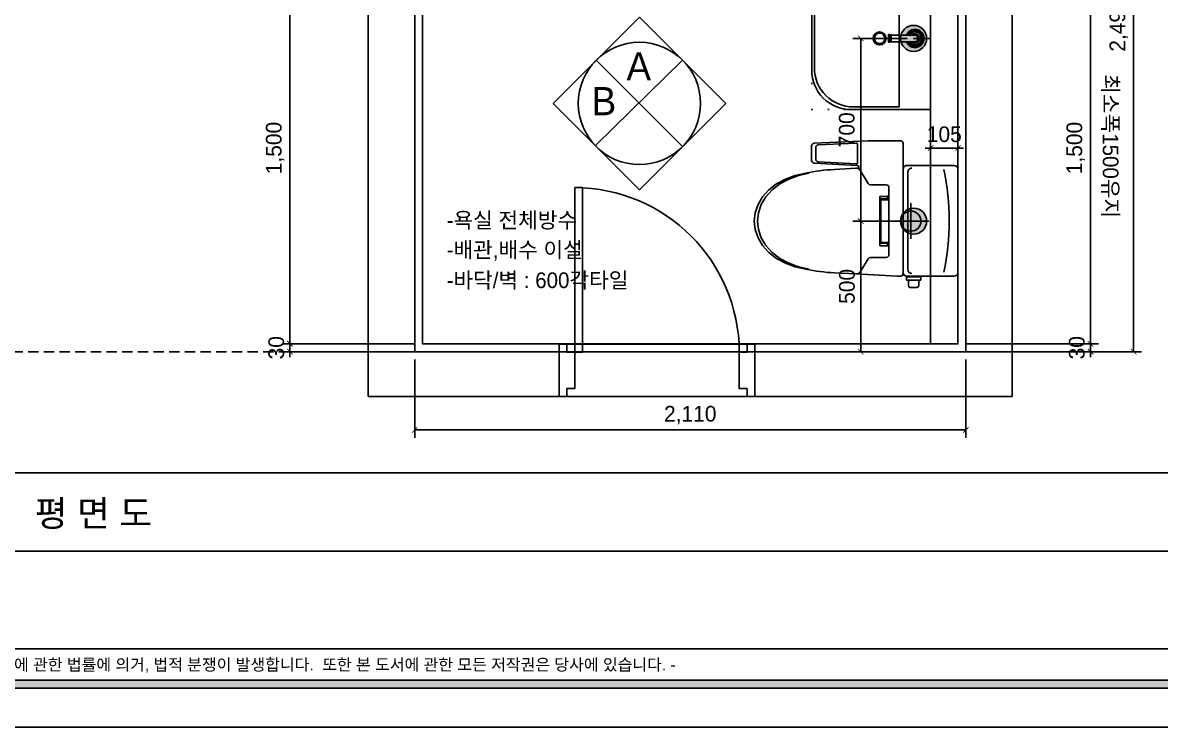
# Model space of a CAD drawing. Header units: millimetres. Extents: x -551172 to 232469, y -3435 to 261611.
# Drawn here: x 204511 to 208866, y 97854 to 100553 of the extents above; entities that cross this region are included whole.
import ezdxf
from ezdxf.enums import TextEntityAlignment as Align

# ---------------------------------------------------------------- set-up
doc = ezdxf.new("R2010")
doc.units = ezdxf.units.MM
doc.header["$LTSCALE"] = 10
doc.header["$PDMODE"] = 3
doc.linetypes.add('DH-HID2', pattern=[1.2, 0.8, -0.4])
doc.linetypes.add('DOT', pattern=[6.35, 0, -6.35])
doc.layers.get('DEFPOINTS').update_dxf_attribs({"color": 248})
for name, color, linetype in [('0-ELC TEXT', 7, 'Continuous'), ('0-SHEET', 7, 'Continuous'), ('02-WAL', 2, 'Continuous'), ('03-WAL NEW', 3, 'Continuous'), ('04-WIN', 4, 'Continuous'), ('06-FUR', 6, 'Continuous'), ('07-DIM', 5, 'Continuous'), ('07-DIM WAL', 5, 'Continuous'), ('9.보조선', 5, 'Continuous'), ('CO-BATH', 6, 'Continuous'), ('F-SYM', 7, 'Continuous'), ('FORM(YOURNAME)-11', 1, 'Continuous'), ('TT1', 7, 'Continuous'), ('도면층2', 2, 'Continuous'), ('도면층4', 4, 'Continuous'), ('도면층5', 5, 'Continuous')]:
    doc.layers.add(name, color=color, linetype=linetype)
doc.styles.add('YOURNAME', font='HY울릉도M.TTF')
doc.styles.add('마감재', font='stylu.ttf')
doc.styles.add('코레일둥고', font='Korail_Round_Gothic_Medium.ttf')
doc.dimstyles.new('사본 벽치수 Copy of DIM-30', dxfattribs={"dimscale": 30, "dimtxt": 2, "dimasz": 0.7, "dimexe": 1, "dimexo": 1, "dimgap": 0.7, "dimtad": 1, "dimdec": 0, "dimzin": 1, "dimdsep": 46, "dimlunit": 6, "dimtxsty": '마감재', "dimblk": 'ARCHTICK', "dimcen": -0.09, "dimclrd": 256, "dimclre": 256, "dimclrt": 3, "dimadec": 0, "dimazin": 0, "dimtfac": 1, "dimtdec": 0, "dimtix": 1, "dimtmove": 2, "dimatfit": 0, "dimldrblk": 'ARCHTICK', "dimfxl": 1, "dimtolj": 1, "dimtzin": 0, "dimarcsym": 0})

# ---------------------------------------------------------------- blocks, each defined once
blk = doc.blocks.new('P07')
at = {"layer": 'TT1'}
for p, q in [((4.4, 95.1), (96.3, 187)), ((96.3, 187), (188.2, 95.1)), ((142.2, 141), (50.1, 50.6)), ((142.2, 49.1), (50.3, 141)), ((4.4, 95.1), (96.3, 3.1)), ((96.3, 3.1), (188.2, 95.1))]:
    blk.add_line(p, q, dxfattribs=at)
blk.add_circle((96.3, 95.1), 65, dxfattribs=at)
at = {"layer": 'TT1', "style": '코레일둥고'}
for s, p in [('A', (95.6, 134.6)), ('B', (58.5, 97.5))]:
    blk.add_text(s, height=30, dxfattribs=at).set_placement(p, align=Align.MIDDLE)
blk = doc.blocks.new('FORM-PLAN')
at = {"layer": 'FORM(YOURNAME)-11'}
h = blk.add_hatch(color=256, dxfattribs=at)
h.dxf.hatch_style = 1
h.paths.add_polyline_path([(-71444, 55115), (10556, 55115), (10556, 54915), (-71444, 54915)])
h.paths.add_polyline_path([(-71444, -2085), (10556, -2085), (10556, -2285), (-71444, -2285)])
at = {"layer": 'DEFPOINTS', "color": 158}
blk.add_line((1346, -1285), (-71444, -1285), dxfattribs=at)
for points in [[(-71444, -2285), (10556, -2285), (10556, 55115), (-71444, 55115)], [(-69444, 53115), (-64, 53115), (-64, 1215), (-69444, 1215)]]:
    blk.add_lwpolyline(points, close=True, dxfattribs=at)
at = {"layer": 'FORM(YOURNAME)-11', "color": 250}
blk.add_lwpolyline([(-72444, -3285), (11556, -3285), (11556, 56115), (-72444, 56115)], close=True, dxfattribs=at)
at = {"layer": 'FORM(YOURNAME)-11'}
blk.add_lwpolyline([(-71444, -2085), (10556, -2085), (10556, -2285), (-71444, -2285)], close=True, dxfattribs=at)
at = {"layer": 'FORM(YOURNAME)-11', "color": 1, "style": 'YOURNAME'}
blk.add_text("- 본 도서는 어떠한 경우에도 무단으로 도용할 수 없으며 도용시 '지적재산권' 보호에 관한 법률에 의거, 법적 분쟁이 발생합니다.  또한 본 도서에 관한 모든 저작권은 당사에 있습니다. -", height=300, dxfattribs=at).set_placement((-32990, -1685), align=Align.MIDDLE_CENTER)
at = {"layer": 'FORM(YOURNAME)-11', "color": 3, "style": 'YOURNAME'}
for tag, height, p in [('1', 450, (9905, 18188)), ('2', 450, (9905, 17544)), ('3', 450, (9905, 16257)), ('4', 450, (9905, 14326)), ('5', 515, (9905, 12009)), ('6', 515, (9905, 9757)), ('7', 515, (9905, 7504)), ('8', 515, (9905, 5252)), ('9', 515, (9905, 2999)), ('10', 515, (5655, 811)), ('11', 515, (9905, 747)), ('12', 515, (5655, -1441)), ('13', 515, (9905, -1441))]:
    blk.add_attdef(tag, text='', height=height, dxfattribs=at).set_placement(p, align=Align.MIDDLE_RIGHT)
blk = doc.blocks.new('B-306')
at = {"layer": 'CO-BATH'}
for p, q in [((142.3, 227.2), (197.7, 227.2)), ((142.3, 227.2), (142.3, 214.8)), ((150, 227.2), (150, 247.9)), ((157, 254.9), (183, 254.9)), ((190, 227.2), (190, 247.9)), ((197.7, 227.2), (197.7, 214.8)), ((0, 197), (0, -197)), ((15, 212), (195.3, 212)), ((142.3, 214.8), (197.7, 214.8)), ((191.6, -187.5), (191.6, 186.9)), ((210.3, -197), (210.3, 197)), ((210.3, 182.5), (210.3, -187.1)), ((220.3, 212), (233, 212)), ((391.1, 203.4), (233, 212)), ((372.8, 193.7), (343.9, 144.8)), ((391.1, 203.4), (473.3, 199)), ((570.3, 184.5), (610.5, 176.1)), ((582.7, 184.5), (622.9, 176.1)), ((610.5, 176.1), (648.2, 162.4)), ((622.9, 176.1), (660.6, 162.4)), ((274.4, 139.9), (335.3, 139.9)), ((648.2, 162.4), (682.3, 143.8)), ((660.6, 162.4), (694.7, 143.8)), ((682.3, 143.8), (711.7, 120.8)), ((694.7, 143.8), (724.1, 120.8)), ((264.4, 83), (264.4, 129.9)), ((264.4, 96), (299.2, 96)), ((264.4, 96), (264.4, 86)), ((269.4, 98.7), (269.4, 80.1)), ((299.2, 96), (299.2, -78.7)), ((711.7, 120.8), (735.6, 94.2)), ((724.1, 120.8), (748, 94.2)), ((735.6, 94.2), (753.2, 64.7)), ((748, 94.2), (765.6, 64.7)), ((180.3, -67.4), (180.3, 69.4)), ((210.2, -87.7), (210.2, 85.6)), ((264.4, 86), (299.2, 86)), ((264.4, 83), (264.4, -89)), ((264.4, 83), (295.2, 83)), ((295.2, 83), (295.2, -81)), ((753.2, 64.7), (763.9, 33.4)), ((765.6, 64.7), (776.4, 33.4)), ((111.7, 1), (248.6, 1)), ((180.2, 1), (180.2, 1)), ((763.9, 33.4), (767.6, 1)), ((767.6, 1), (763.9, -31.4)), ((776.4, 33.4), (780, 1)), ((780, 1), (776.4, -31.4)), ((763.9, -31.4), (753.2, -62.7)), ((776.4, -31.4), (765.6, -62.7)), ((264.4, -81), (295.2, -81)), ((264.4, -127.9), (264.4, -81)), ((264.4, -84), (264.4, -94)), ((264.4, -84), (299.2, -84)), ((269.4, -78.1), (269.4, -97.3)), ((299.2, -94), (299.2, -74.9)), ((753.2, -62.7), (735.6, -92.2)), ((765.6, -62.7), (748, -92.2)), ((264.4, -94), (299.2, -94)), ((711.7, -118.8), (682.3, -141.8)), ((724.1, -118.8), (694.7, -141.8)), ((735.6, -92.2), (711.7, -118.8)), ((748, -92.2), (724.1, -118.8)), ((274.4, -137.9), (335.3, -137.9)), ((373.2, -192.3), (343.9, -142.8)), ((610.5, -174.1), (570.3, -182.5)), ((622.9, -174.1), (582.7, -182.5)), ((648.2, -160.4), (610.5, -174.1)), ((660.6, -160.4), (622.9, -174.1)), ((682.3, -141.8), (648.2, -160.4)), ((694.7, -141.8), (660.6, -160.4)), ((15, -212), (195.3, -212)), ((210.3, -197), (210.3, -297.2)), ((380.2, -199.3), (380.2, -207.3)), ((384.9, -212.3), (550.8, -221.5)), ((391.6, -202.1), (473.3, -197)), ((384.6, -223.8), (384.6, -293)), ((389.9, -218.8), (535.2, -226.8)), ((544.6, -236.8), (544.6, -281.2)), ((560.3, -231.5), (560.3, -287.5)), ((550.7, -297.4), (345.2, -307)), ((535.1, -291.2), (389.8, -298)), ((220.1, -307), (345.2, -307))]:
    blk.add_line(p, q, dxfattribs=at)
blk.add_circle((180.2, 1), 38.4, dxfattribs=at)
for centre, radius, start, end in [((157, 247.9), 7, 90, 180), ((183, 247.9), 7, 0, 90), ((15, 197), 15, 90, 180), ((1014.3, 0), 980.2, 168.4061, 191.5939), ((176.6, 186.9), 15, 0, 90), ((195.3, 197), 15, 0, 90), ((220.3, 202), 10, 90, 180), ((390, 183.5), 20, 86.9031, 149.352), ((444.4, -440.2), 639.8, 77.5149, 87.4115), ((274.4, 129.9), 10, 90, 180), ((335.3, 149.9), 10, 270, 329.352), ((274.4, -127.9), 10, 180, 270), ((335.3, -147.9), 10, 30.648, 90), ((15, -197), 15, 180, 270), ((176.6, -187.5), 15, 270, 0), ((195.3, -197), 15, 270, 0), ((390.4, -182.1), 20, 210.648, 273.5722), ((385.2, -207.3), 5, 180, 266.8224), ((444.4, 442.2), 639.8, 272.5885, 282.4851), ((389.6, -223.8), 5, 86.8224, 180), ((534.6, -236.8), 10, 0, 86.8224), ((550.3, -231.5), 10, 0, 86.8224), ((220.1, -297.2), 9.82, 180, 270), ((389.6, -293), 5, 180, 272.6619), ((534.6, -281.2), 10, 272.6619, 0), ((550.3, -287.5), 10, 272.6619, 0)]:
    blk.add_arc(centre, radius, start, end, dxfattribs=at)
blk = doc.blocks.new('B-003')
blk.add_line((0, 0), (0, -65))
at = {"layer": 'CO-BATH'}
for p, q in [((272.5, 0), (-272.5, 0)), ((272.5, -305), (272.5, 0)), ((-272.5, 0), (-272.5, -305)), ((-122.5, -455), (122.5, -455))]:
    blk.add_line(p, q, dxfattribs=at)
at = {"layer": 'CO-BATH', "color": 8}
for p, q in [((-12.5, -60), (-12.5, -150.5)), ((12.5, -60), (12.5, -150.5)), ((-262.5, -120), (-262.5, -295)), ((262.5, -120), (-262.5, -120)), ((262.5, -295), (262.5, -120)), ((-14.5, -155.5), (-14.5, -160.5)), ((-14.5, -160.5), (14.5, -160.5)), ((-13.5, -150.5), (-13.5, -155.5)), ((13.5, -150.5), (13.5, -155.5)), ((14.5, -155.5), (14.5, -160.5)), ((-112.5, -445), (112.5, -445))]:
    blk.add_line(p, q, dxfattribs=at)
at = {"layer": 'CO-BATH', "color": 251}
for p, q in [((-14.5, -155.5), (14.5, -155.5)), ((-13.5, -150.5), (13.5, -150.5))]:
    blk.add_line(p, q, dxfattribs=at)
at = {"layer": 'CO-BATH', "color": 8, "linetype": 'DOT'}
blk.add_lwpolyline([(-272.5, -455), (272.5, -455), (272.5, 0), (-272.5, 0)], close=True, dxfattribs=at)
at = {"layer": 'CO-BATH', "color": 8}
blk.add_circle((0, -195), 25, dxfattribs=at)
at = {"layer": 'CO-BATH', "color": 251}
blk.add_circle((0, -195), 20, dxfattribs=at)
at = {"layer": 'CO-BATH', "color": 8}
for centre, radius, start, end in [((0, -60), 35, 290.9248, 249.0751), ((0, -60), 12.5, 360, 180), ((-112.5, -295), 150, 180, 270), ((112.5, -295), 150, 270, 0)]:
    blk.add_arc(centre, radius, start, end, dxfattribs=at)
at = {"layer": 'CO-BATH', "color": 251}
for radius, start, end in [(30, 294.6243, 245.3757), (25, 300, 240), (18, 313.9829, 226.017)]:
    blk.add_arc((0, -60), radius, start, end, dxfattribs=at)
at = {"layer": 'CO-BATH'}
for centre, start, end in [((-122.5, -305), 180, 270), ((122.5, -305), 270, 0)]:
    blk.add_arc(centre, 150, start, end, dxfattribs=at)
blk = doc.blocks.new('_ArchTick')
at = {"color": 0, "linetype": 'ByBlock', "const_width": 0.15}
blk.add_lwpolyline([(-0.5, -0.5), (0.5, 0.5)], dxfattribs=at)
blk = doc.blocks.new('*D436')
at = {"layer": '07-DIM', "lineweight": -2, "transparency": 16777216}
for p, q in [((205534.2, 99322.7), (205534.2, 99343.7)), ((206011.7, 99322.7), (205504.2, 99322.7)), ((206011.7, 99292.7), (205504.2, 99292.7)), ((205534.2, 99322.7), (205534.2, 99292.7)), ((205534.2, 99292.7), (205534.2, 99271.7))]:
    blk.add_line(p, q, dxfattribs=at)
at = {"layer": 'DEFPOINTS', "color": 0, "transparency": 16777216}
for p in [(205534.2, 99292.7), (206041.7, 99322.7), (206041.7, 99292.7)]:
    blk.add_point(p, dxfattribs=at)
at = {"layer": '07-DIM', "lineweight": -2, "transparency": 16777216, "xscale": 21, "yscale": 21, "zscale": 21}
for p, rotation in [((205534.2, 99322.7), 270), ((205534.2, 99292.7), 90)]:
    blk.add_blockref('_ArchTick', p, dxfattribs=dict(at, rotation=rotation))
at = {"layer": '07-DIM', "color": 3, "transparency": 16777216, "insert": (205481.9, 99307.7), "char_height": 60, "attachment_point": 5, "rotation": 90, "style": '마감재'}
blk.add_mtext('\\A1;30', dxfattribs=at)
blk = doc.blocks.new('*D437')
at = {"layer": '07-DIM', "lineweight": -2, "transparency": 16777216}
for p, q in [((206011.7, 100822.7), (205504.2, 100822.7)), ((205534.2, 99322.7), (205534.2, 100822.7)), ((206011.7, 99322.7), (205504.2, 99322.7))]:
    blk.add_line(p, q, dxfattribs=at)
at = {"layer": 'DEFPOINTS', "color": 0, "transparency": 16777216}
for p in [(205534.2, 100822.7), (206041.7, 100822.7), (206041.7, 99322.7)]:
    blk.add_point(p, dxfattribs=at)
at = {"layer": '07-DIM', "lineweight": -2, "transparency": 16777216, "xscale": 21, "yscale": 21, "zscale": 21}
for p, rotation in [((205534.2, 100822.7), 90), ((205534.2, 99322.7), 270)]:
    blk.add_blockref('_ArchTick', p, dxfattribs=dict(at, rotation=rotation))
at = {"layer": '07-DIM', "color": 3, "transparency": 16777216, "insert": (205477.5, 100072.7), "char_height": 60, "attachment_point": 5, "rotation": 90, "style": '마감재'}
blk.add_mtext('\\A1;1,500', dxfattribs=at)
blk = doc.blocks.new('*D441')
at = {"layer": '07-DIM', "lineweight": -2, "transparency": 16777216}
for p, q in [((208599.2, 99322.7), (208599.2, 99343.7)), ((208121.7, 99322.7), (208629.2, 99322.7)), ((208121.7, 99292.7), (208629.2, 99292.7)), ((208599.2, 99322.7), (208599.2, 99292.7)), ((208599.2, 99292.7), (208599.2, 99271.7))]:
    blk.add_line(p, q, dxfattribs=at)
at = {"layer": 'DEFPOINTS', "color": 0, "transparency": 16777216}
for p in [(208091.7, 99322.7), (208091.7, 99292.7), (208599.2, 99292.7)]:
    blk.add_point(p, dxfattribs=at)
at = {"layer": '07-DIM', "lineweight": -2, "transparency": 16777216, "xscale": 21, "yscale": 21, "zscale": 21}
for p, rotation in [((208599.2, 99322.7), 270), ((208599.2, 99292.7), 90)]:
    blk.add_blockref('_ArchTick', p, dxfattribs=dict(at, rotation=rotation))
at = {"layer": '07-DIM', "color": 3, "transparency": 16777216, "insert": (208546.9, 99307.7), "char_height": 60, "attachment_point": 5, "rotation": 90, "style": '마감재'}
blk.add_mtext('\\A1;30', dxfattribs=at)
blk = doc.blocks.new('*D442')
at = {"layer": '07-DIM', "lineweight": -2, "transparency": 16777216}
for p, q in [((208121.7, 100822.7), (208629.2, 100822.7)), ((208599.2, 99322.7), (208599.2, 100822.7)), ((208121.7, 99322.7), (208629.2, 99322.7))]:
    blk.add_line(p, q, dxfattribs=at)
at = {"layer": 'DEFPOINTS', "color": 0, "transparency": 16777216}
for p in [(208091.7, 100822.7), (208599.2, 100822.7), (208091.7, 99322.7)]:
    blk.add_point(p, dxfattribs=at)
at = {"layer": '07-DIM', "lineweight": -2, "transparency": 16777216, "xscale": 21, "yscale": 21, "zscale": 21}
for p, rotation in [((208599.2, 100822.7), 90), ((208599.2, 99322.7), 270)]:
    blk.add_blockref('_ArchTick', p, dxfattribs=dict(at, rotation=rotation))
at = {"layer": '07-DIM', "color": 3, "transparency": 16777216, "insert": (208542.5, 100072.7), "char_height": 60, "attachment_point": 5, "rotation": 90, "style": '마감재'}
blk.add_mtext('\\A1;1,500', dxfattribs=at)
blk = doc.blocks.new('*D452')
at = {"layer": '07-DIM', "lineweight": -2, "transparency": 16777216}
for p, q in [((207986.7, 100072.7), (207965.7, 100072.7)), ((207986.7, 100072.7), (208091.7, 100072.7)), ((208091.7, 100072.7), (208112.7, 100072.7))]:
    blk.add_line(p, q, dxfattribs=at)
at = {"layer": 'DEFPOINTS', "color": 0, "transparency": 16777216}
for p in [(207986.7, 100072.7), (208091.7, 100072.7), (208091.7, 100072.7)]:
    blk.add_point(p, dxfattribs=at)
at = {"layer": '07-DIM', "lineweight": -2, "transparency": 16777216, "xscale": 21, "yscale": 21, "zscale": 21}
blk.add_blockref('_ArchTick', (207986.7, 100072.7), dxfattribs=at)
at = {"layer": '07-DIM', "lineweight": -2, "transparency": 16777216, "xscale": 21, "yscale": 21, "zscale": 21, "rotation": 180}
blk.add_blockref('_ArchTick', (208091.7, 100072.7), dxfattribs=at)
at = {"layer": '07-DIM', "color": 3, "transparency": 16777216, "insert": (208039.2, 100125.2), "char_height": 60, "attachment_point": 5, "style": '마감재'}
blk.add_mtext('\\A1;105', dxfattribs=at)
blk = doc.blocks.new('*D406')
at = {"layer": '07-DIM', "lineweight": -2, "transparency": 16777216}
for p, q in [((206011.7, 99262.7), (206011.7, 98962.7)), ((208121.7, 99262.7), (208121.7, 98962.7)), ((206011.7, 98992.7), (208121.7, 98992.7))]:
    blk.add_line(p, q, dxfattribs=at)
at = {"layer": 'DEFPOINTS', "color": 0, "transparency": 16777216}
for p in [(206011.7, 99292.7), (208121.7, 99292.7), (208121.7, 98992.7)]:
    blk.add_point(p, dxfattribs=at)
at = {"layer": '07-DIM', "lineweight": -2, "transparency": 16777216, "xscale": 21, "yscale": 21, "zscale": 21, "rotation": 180}
blk.add_blockref('_ArchTick', (206011.7, 98992.7), dxfattribs=at)
at = {"layer": '07-DIM', "lineweight": -2, "transparency": 16777216, "xscale": 21, "yscale": 21, "zscale": 21}
blk.add_blockref('_ArchTick', (208121.7, 98992.7), dxfattribs=at)
at = {"layer": '07-DIM', "color": 3, "transparency": 16777216, "insert": (207066.7, 99049.3), "char_height": 60, "attachment_point": 5, "style": '마감재'}
blk.add_mtext('\\A1;2,110', dxfattribs=at)
blk = doc.blocks.new('*D367')
at = {"layer": '07-DIM', "lineweight": -2, "transparency": 16777216}
for p, q in [((208151.7, 101791.7), (208794, 101791.7)), ((208764, 99292.7), (208764, 101791.7)), ((208151.7, 99292.7), (208794, 99292.7))]:
    blk.add_line(p, q, dxfattribs=at)
at = {"layer": 'DEFPOINTS', "color": 0, "transparency": 16777216}
for p in [(208121.7, 101791.7), (208764, 101791.7), (208121.7, 99292.7)]:
    blk.add_point(p, dxfattribs=at)
at = {"layer": '07-DIM', "lineweight": -2, "transparency": 16777216, "xscale": 21, "yscale": 21, "zscale": 21}
for p, rotation in [((208764, 101791.7), 90), ((208764, 99292.7), 270)]:
    blk.add_blockref('_ArchTick', p, dxfattribs=dict(at, rotation=rotation))
at = {"layer": '07-DIM', "color": 3, "transparency": 16777216, "insert": (208707.6, 100542.2), "char_height": 60, "attachment_point": 5, "rotation": 90, "style": '마감재'}
blk.add_mtext('\\A1;2,499', dxfattribs=at)
blk = doc.blocks.new('*D411')
at = {"layer": '07-DIM', "lineweight": -2, "transparency": 16777216}
for p, q in [((207891.7, 99792.7), (207689.3, 99792.7)), ((207719.3, 99792.7), (207719.3, 99292.7)), ((207891.7, 99292.7), (207689.3, 99292.7))]:
    blk.add_line(p, q, dxfattribs=at)
at = {"layer": 'DEFPOINTS', "color": 0, "transparency": 16777216}
for p in [(207921.7, 99792.7), (207719.3, 99292.7), (207921.7, 99292.7)]:
    blk.add_point(p, dxfattribs=at)
at = {"layer": '07-DIM', "lineweight": -2, "transparency": 16777216, "xscale": 21, "yscale": 21, "zscale": 21}
for p, rotation in [((207719.3, 99792.7), 90), ((207719.3, 99292.7), 270)]:
    blk.add_blockref('_ArchTick', p, dxfattribs=dict(at, rotation=rotation))
at = {"layer": '07-DIM', "color": 3, "transparency": 16777216, "insert": (207666.7, 99542.7), "char_height": 60, "attachment_point": 5, "rotation": 90, "style": '마감재'}
blk.add_mtext('\\A1;500', dxfattribs=at)
blk = doc.blocks.new('*D412')
at = {"layer": '07-DIM', "lineweight": -2, "transparency": 16777216}
for p, q in [((207896.7, 100492.7), (207689.3, 100492.7)), ((207719.3, 99792.7), (207719.3, 100492.7)), ((207891.7, 99792.7), (207689.3, 99792.7))]:
    blk.add_line(p, q, dxfattribs=at)
at = {"layer": 'DEFPOINTS', "color": 0, "transparency": 16777216}
for p in [(207719.3, 100492.7), (207926.7, 100492.7), (207921.7, 99792.7)]:
    blk.add_point(p, dxfattribs=at)
at = {"layer": '07-DIM', "lineweight": -2, "transparency": 16777216, "xscale": 21, "yscale": 21, "zscale": 21}
for p, rotation in [((207719.3, 100492.7), 90), ((207719.3, 99792.7), 270)]:
    blk.add_blockref('_ArchTick', p, dxfattribs=dict(at, rotation=rotation))
at = {"layer": '07-DIM', "color": 3, "transparency": 16777216, "insert": (207665.9, 100142.7), "char_height": 60, "attachment_point": 5, "rotation": 90, "style": '마감재'}
blk.add_mtext('\\A1;700', dxfattribs=at)

msp = doc.modelspace()

# ---------------------------------------------------------------- hatches: boundary and pattern name
h = msp.add_hatch(color=10)
h.dxf.hatch_style = 1
edge = h.paths.add_edge_path()
edge.add_arc((207921.7, 100492.7), 50, 0, 360)
h = msp.add_hatch(color=10)
h.dxf.hatch_style = 1
edge = h.paths.add_edge_path()
edge.add_arc((207921.7, 99792.7), 50, 0, 360)

# ---------------------------------------------------------------- linework, layer by layer
at = {"color": 10}
for centre in [(207921.7, 100492.7), (207921.7, 99792.7)]:
    msp.add_circle(centre, 50, dxfattribs=at)
at = {"layer": '0-SHEET'}
msp.add_line((199261.4, 98828.9), (209668.4, 98828.9), dxfattribs=at)
at = {"layer": '02-WAL'}
for p, q in [((205834.2, 99121.2), (205834.2, 101979.2)), ((208299.2, 99121.2), (208299.2, 101979.2)), ((206011.7, 99292.7), (206011.7, 101791.7)), ((208121.7, 99292.7), (208121.7, 101791.7)), ((206011.7, 99292.7), (208121.7, 99292.7)), ((206564.2, 99121.2), (206564.2, 99321.2)), ((207314.2, 99121.2), (207314.2, 99321.2)), ((205834.2, 99121.2), (206564.2, 99121.2)), ((207314.2, 99121.2), (208299.2, 99121.2))]:
    msp.add_line(p, q, dxfattribs=at)
at = {"layer": '03-WAL NEW'}
msp.add_line((207986.7, 100822.7), (207986.7, 99322.7), dxfattribs=at)
at = {"layer": '04-WIN'}
for q in [(206624.2, 99921.7), (206624.2, 99921.2)]:
    msp.add_line((206624.2, 99291.2), q, dxfattribs=at)
at = {"layer": '9.보조선'}
msp.add_lwpolyline([(208091.7, 101761.7), (206041.7, 101761.7), (206041.7, 99322.7), (208091.7, 99322.7)], close=True, dxfattribs=at)
at = {"layer": 'CO-BATH', "color": 251, "linetype": 'DH-HID2', "ltscale": 5}
msp.add_line((206011.7, 99292.7), (202913.2, 99292.7), dxfattribs=at)
at = {"layer": '도면층2'}
for p, q in [((206564.2, 99321.2), (206564.2, 99121.2)), ((207314.2, 99321.2), (207314.2, 99121.2))]:
    msp.add_line(p, q, dxfattribs=at)
at = {"layer": '도면층4'}
for p, q in [((206624.2, 99291.2), (206624.2, 99921.7)), ((206624.2, 99921.7), (206654.2, 99921.7)), ((206654.2, 99291.2), (206654.2, 99921.2)), ((206564.2, 99121.2), (206564.2, 99321.2)), ((206564.2, 99321.2), (207314.2, 99321.2)), ((206564.2, 99321.2), (206564.2, 99121.2)), ((206624.2, 99291.2), (206654.2, 99291.2)), ((207314.2, 99321.2), (207314.2, 99121.2)), ((207314.2, 99121.2), (206564.2, 99121.2))]:
    msp.add_line(p, q, dxfattribs=at)
for points in [[(206564.2, 99321.2), (206594.2, 99321.2), (206594.2, 99291.2), (206624.2, 99291.2), (206624.2, 99151.2), (206594.2, 99151.2), (206594.2, 99121.2), (206564.2, 99121.2), (206564.2, 99321.2)], [(207314.2, 99321.2), (207284.2, 99321.2), (207284.2, 99291.2), (207254.2, 99291.2), (207254.2, 99151.2), (207284.2, 99151.2), (207284.2, 99121.2), (207314.2, 99121.2), (207314.2, 99321.2)]]:
    msp.add_lwpolyline(points, dxfattribs=at)
at = {"layer": '도면층5'}
msp.add_arc((206622.7, 99289.7), 631.5, 0.1363, 89.8637, dxfattribs=at)

# ---------------------------------------------------------------- block references
at = {"xscale": 3.6, "yscale": 3.6, "zscale": 3.6}
msp.add_blockref('P07', (206525.4, 99901.3), dxfattribs=at)
at = {"layer": '06-FUR', "rotation": 180}
msp.add_blockref('B-306', (208091.7, 99793.7), dxfattribs=at)
at = {"layer": '07-DIM WAL', "rotation": 270}
msp.add_blockref('B-003', (207986.7, 100492.7), dxfattribs=at)
at = {"layer": 'F-SYM', "xscale": 0.15, "yscale": 0.15, "zscale": 0.15}
msp.add_blockref('FORM-PLAN', (209678.1, 98346.7), dxfattribs=at)

# ---------------------------------------------------------------- texts
at = {"layer": '0-ELC TEXT', "color": 10, "style": '코레일둥고'}
msp.add_text('최소폭1500유지', height=60, rotation=270, dxfattribs=at).set_placement((208645.9, 100355.4))
at = {"layer": '0-ELC TEXT', "style": '코레일둥고'}
for s, height, p in [('-욕실 전체방수', 60, (206133.9, 99766.4)), ('-배관,배수 이설', 60, (206133.9, 99652.9)), ('-바닥/벽 : 600각타일', 60, (206133.9, 99536.4)), ('평 면 도', 100, (204557.2, 98623.6))]:
    msp.add_text(s, height=height, dxfattribs=at).set_placement(p)

# ---------------------------------------------------------------- dimensions: what is measured, and where the dimension line sits
at = {"layer": '07-DIM'}
for base, p1, p2, picture, middle in [((208764, 101791.7), (208121.7, 99292.7), (208121.7, 101791.7), '*D367', (208707.6, 100542.2)), ((205534.2, 100822.7), (206041.7, 99322.7), (206041.7, 100822.7), '*D437', (205477.5, 100072.7)), ((208599.2, 100822.7), (208091.7, 99322.7), (208091.7, 100822.7), '*D442', (208542.5, 100072.7)), ((207719.3, 100492.7), (207921.7, 99792.7), (207926.7, 100492.7), '*D412', (207665.9, 100142.7)), ((207719.3, 99292.7), (207921.7, 99792.7), (207921.7, 99292.7), '*D411', (207666.7, 99542.7)), ((205534.2, 99292.7), (206041.7, 99322.7), (206041.7, 99292.7), '*D436', (205481.9, 99307.7)), ((208599.2, 99292.7), (208091.7, 99322.7), (208091.7, 99292.7), '*D441', (208546.9, 99307.7))]:
    dim = msp.add_linear_dim(base=base, p1=p1, p2=p2, angle=90, dimstyle='사본 벽치수 Copy of DIM-30', override={"dimfxl": 1.25}, dxfattribs=at)
    dim.commit()
    dim.dimension.update_dxf_attribs({"geometry": picture, "text_midpoint": middle})
for base, p1, p2, picture, middle in [((208091.7, 100072.7), (207986.7, 100072.7), (208091.7, 100072.7), '*D452', (208039.2, 100125.2)), ((208121.7, 98992.7), (206011.7, 99292.7), (208121.7, 99292.7), '*D406', (207066.7, 99049.3))]:
    dim = msp.add_linear_dim(base=base, p1=p1, p2=p2, dimstyle='사본 벽치수 Copy of DIM-30', override={"dimfxl": 1.25}, dxfattribs=at)
    dim.commit()
    dim.dimension.update_dxf_attribs({"geometry": picture, "text_midpoint": middle})

doc.saveas('drawing.dxf')
